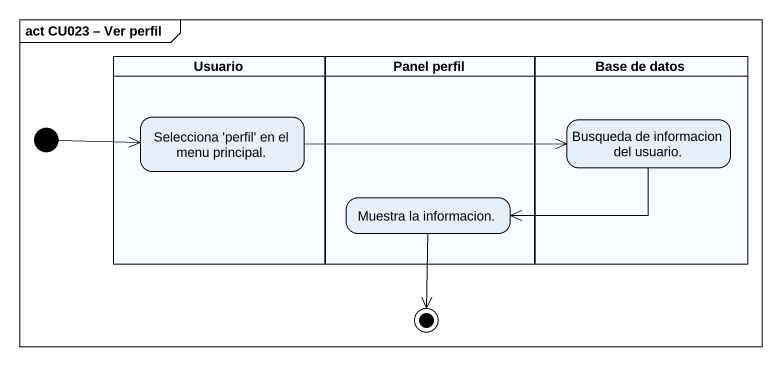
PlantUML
@startuml
mainframe act CU023 – Ver perfil
hide empty description
state Usuario <<partition>> {
  state "Selecciona 'perfil' en el menu principal." as Selecciona_perfil_en_el
}
state "Panel perfil" as Panel_perfil <<partition>> {
  state "Muestra la informacion." as Muestra_la_informacion
}
state "Base de datos" as Base_de_datos <<partition>> {
  state "Busqueda de informacion del usuario." as Busqueda_de_informacion_del
}
state initial1 <<start>>
state final1 <<end>>
Selecciona_perfil_en_el -right-> Busqueda_de_informacion_del
Busqueda_de_informacion_del -left-> Muestra_la_informacion
initial1 -right-> Selecciona_perfil_en_el
Muestra_la_informacion --> final1
@enduml
